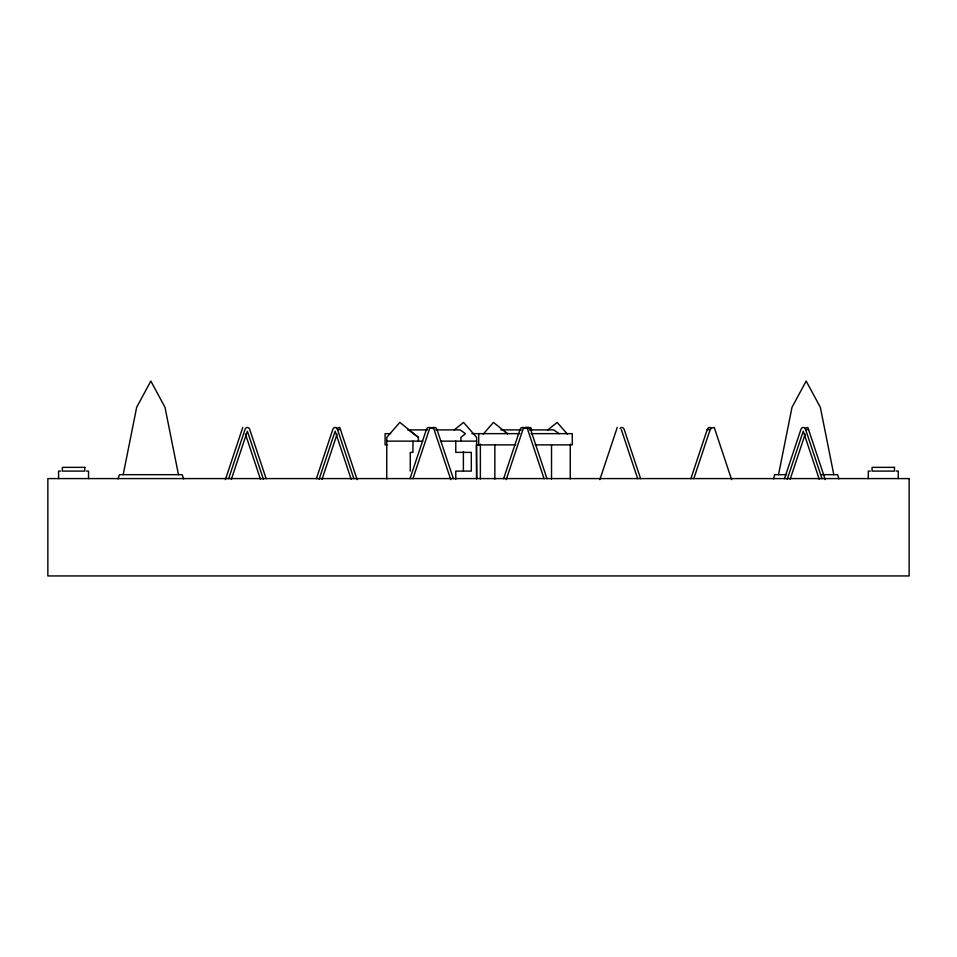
<?xml version="1.0" encoding="UTF-8"?>
<svg xmlns="http://www.w3.org/2000/svg" width="957" height="957" viewBox="0 0 957 957"><rect width="100%" height="100%" fill="white"/><g stroke="black" fill="none" stroke-linecap="round" stroke-linejoin="round"><path stroke-width="1.44" d="M123.19 474.672L136.672 407.263L150.835 381.053L164.987 407.263L178.48 474.672M778.519 474.672L792.013 407.263L806.165 381.053L820.328 407.263L833.81 474.672M118.046 478.883L119.446 474.672L182.225 474.672L183.624 478.883M225.374 479.636L242.767 427.444M228.627 478.679L244.98 429.597A3.744 2.644 90 0 1 247.373 427.444A3.744 2.644 90 0 1 249.777 429.597L266.13 478.679M231.319 479.385L247.373 431.188L263.438 479.385M316.384 478.679L332.749 429.597A3.744 2.644 -90 0 1 335.141 427.444A3.744 2.644 -90 0 1 337.534 429.597L353.899 478.679M319.076 479.385L335.141 431.188L351.207 479.385M322.007 479.385L337.127 434.023M410.003 478.679L426.367 429.597A3.744 2.644 -90 0 1 430.578 428.461M412.934 478.679L429.298 429.597M429.669 428.461L430.016 427.444L433.294 428.461M503.621 478.679L519.986 429.597A3.744 2.644 -90 0 1 524.197 428.461A3.744 2.644 -90 0 1 527.941 428.461M506.229 479.636L523.635 427.444L526.912 428.461M599.848 479.636L617.253 427.444M690.87 478.679L707.223 429.597A3.744 2.644 -90 0 1 711.434 428.461M693.789 478.679L710.154 429.597L711.589 428.03L714.233 427.444L731.627 479.636M773.376 478.883L774.775 474.672L786.738 474.672M784.489 478.679L800.842 429.597A3.744 2.644 -90 0 1 803.246 427.444A3.744 2.644 -90 0 1 805.638 429.597L821.991 478.679M787.18 479.385L803.246 431.188L819.3 479.385M790.111 479.385L805.22 434.023M483.177 434.179L493.465 422.408L507.724 433.892M454.24 429.896L463.535 422.408L476.622 437.385L476.622 441.141M547.859 429.896L557.153 422.408L567.441 434.179M336.469 428.461L339.747 427.444L357.152 479.636M430.088 428.461L433.365 427.444L450.771 479.636M523.706 428.461L526.984 427.444L527.331 428.461M804.562 428.461L807.852 427.444L825.245 479.636M337.534 429.597L340.465 429.597M707.223 429.597L710.154 429.597M805.638 429.597L808.569 429.597M407.742 429.896L427.695 429.896M435.698 429.896L460.078 429.896L465.461 433.641L460.891 437.385L460.891 441.141M500.834 429.896L521.314 429.896M529.329 429.896L553.696 429.896L559.091 433.641M390.576 433.641L385.085 433.641L385.085 444.885L387.071 444.885M471.909 433.641L519.866 433.641M531.099 433.641L572.262 433.641L572.262 444.885L535.19 444.885M386.736 441.141L422.779 441.141M440.364 441.141L476.646 441.141L476.646 478.344M476.311 444.885L476.622 478.883M476.873 444.885L515.775 444.885M411.187 452.374L412.945 452.374L412.945 441.141M60.59 471.095L58.58 471.095L58.58 478.584M86.537 471.095L88.534 471.095L88.534 478.584M870.308 471.095L868.298 471.095L868.298 478.584M896.254 471.095L898.264 471.095L898.264 478.584M821.86 474.672L837.554 474.672L838.954 478.883M408.555 429.896L418.388 437.385L418.388 441.141M504.53 431.356L507.294 433.641M418.436 437.385L399.847 422.408L386.76 437.385L386.748 478.883M640.616 478.679L624.251 429.597A3.744 2.644 -90 0 0 620.04 428.461M621.32 429.597L637.685 478.679M530.728 427.444L531.673 430.267M546.997 478.679L530.633 429.597A3.744 2.644 -90 0 0 526.422 428.461A3.744 2.644 90 0 1 530.046 428.461M527.702 429.597L544.066 478.679M453.379 478.679L437.014 429.597A3.744 2.644 90 0 0 432.803 428.461M245.399 434.023L260.507 479.385M570.264 444.108L570.252 478.883M551.519 444.885L551.519 479.074M494.853 444.885L494.853 479.074M480.354 444.108L480.378 478.883M478.703 433.641L478.703 444.885M463.391 451.477L463.391 470.677M455.771 441.141L455.771 452.374L471.311 452.374L471.311 471.095L455.771 471.095L455.771 479.266M410.254 452.374L410.254 471.095M84.766 467.351L62.361 467.351L62.361 471.095L84.766 471.095L84.766 467.351M894.484 467.351L872.078 467.351L872.078 471.095L894.484 471.095L894.484 467.351M909.15 478.584L47.85 478.584L47.85 575.947L909.15 575.947L909.15 478.584"/></g></svg>
